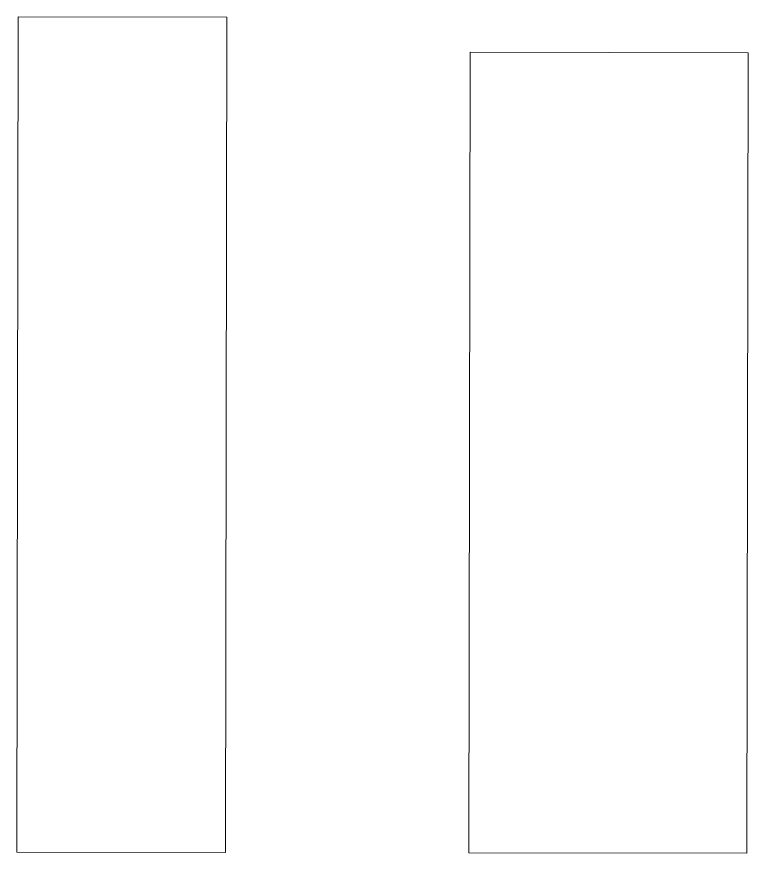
# Model space of a CAD drawing. Header units: millimetres. Extents: x -2143172 to 5255, y -610845 to 279739.
# Drawn here: x -1069450.5 to -1069378.9, y -593718.1 to -593636.2 of the extents above; entities that cross this region are included whole.
import ezdxf

# ---------------------------------------------------------------- set-up
doc = ezdxf.new("R2010")
doc.units = ezdxf.units.MM
doc.header["$LTSCALE"] = 30
doc.layers.add('LOADING', color=163, linetype='Continuous', lineweight=5)
doc.layers.add('TME-MEDICAL EQUIPMENT', color=42, linetype='Continuous', lineweight=13)

# ---------------------------------------------------------------- blocks, each defined once
blk = doc.blocks.new('workstation')
at = {"layer": 'LOADING'}
for p, q in [((2834.2123, -1038.1667, 0), (2834.2252, -1030.3298, 0)), ((2834.2252, -1030.3298, 0), (2836.9493, -1030.3343, 0)), ((2836.9493, -1030.3343, 0), (2836.9363, -1038.1712, 0)), ((2839.3329, -1030.3382, 0), (2839.3193, -1038.5159, 0)), ((2841.3759, -1030.3416, 0), (2839.3329, -1030.3382, 0)), ((2841.3624, -1038.5193, 0), (2841.3759, -1030.3416, 0)), ((2836.9363, -1038.1712, 0), (2834.2123, -1038.1667, 0)), ((2839.3193, -1038.5159, 0), (2841.3624, -1038.5193, 0))]:
    blk.add_line(p, q, dxfattribs=at)

msp = doc.modelspace()

# ---------------------------------------------------------------- block references
at = {"layer": 'TME-MEDICAL EQUIPMENT', "xscale": 10, "yscale": 10, "zscale": 10, "rotation": 180}
msp.add_blockref('workstation', (-1041036.786, -604021.35, 0.104), dxfattribs=at)

doc.saveas('drawing.dxf')
